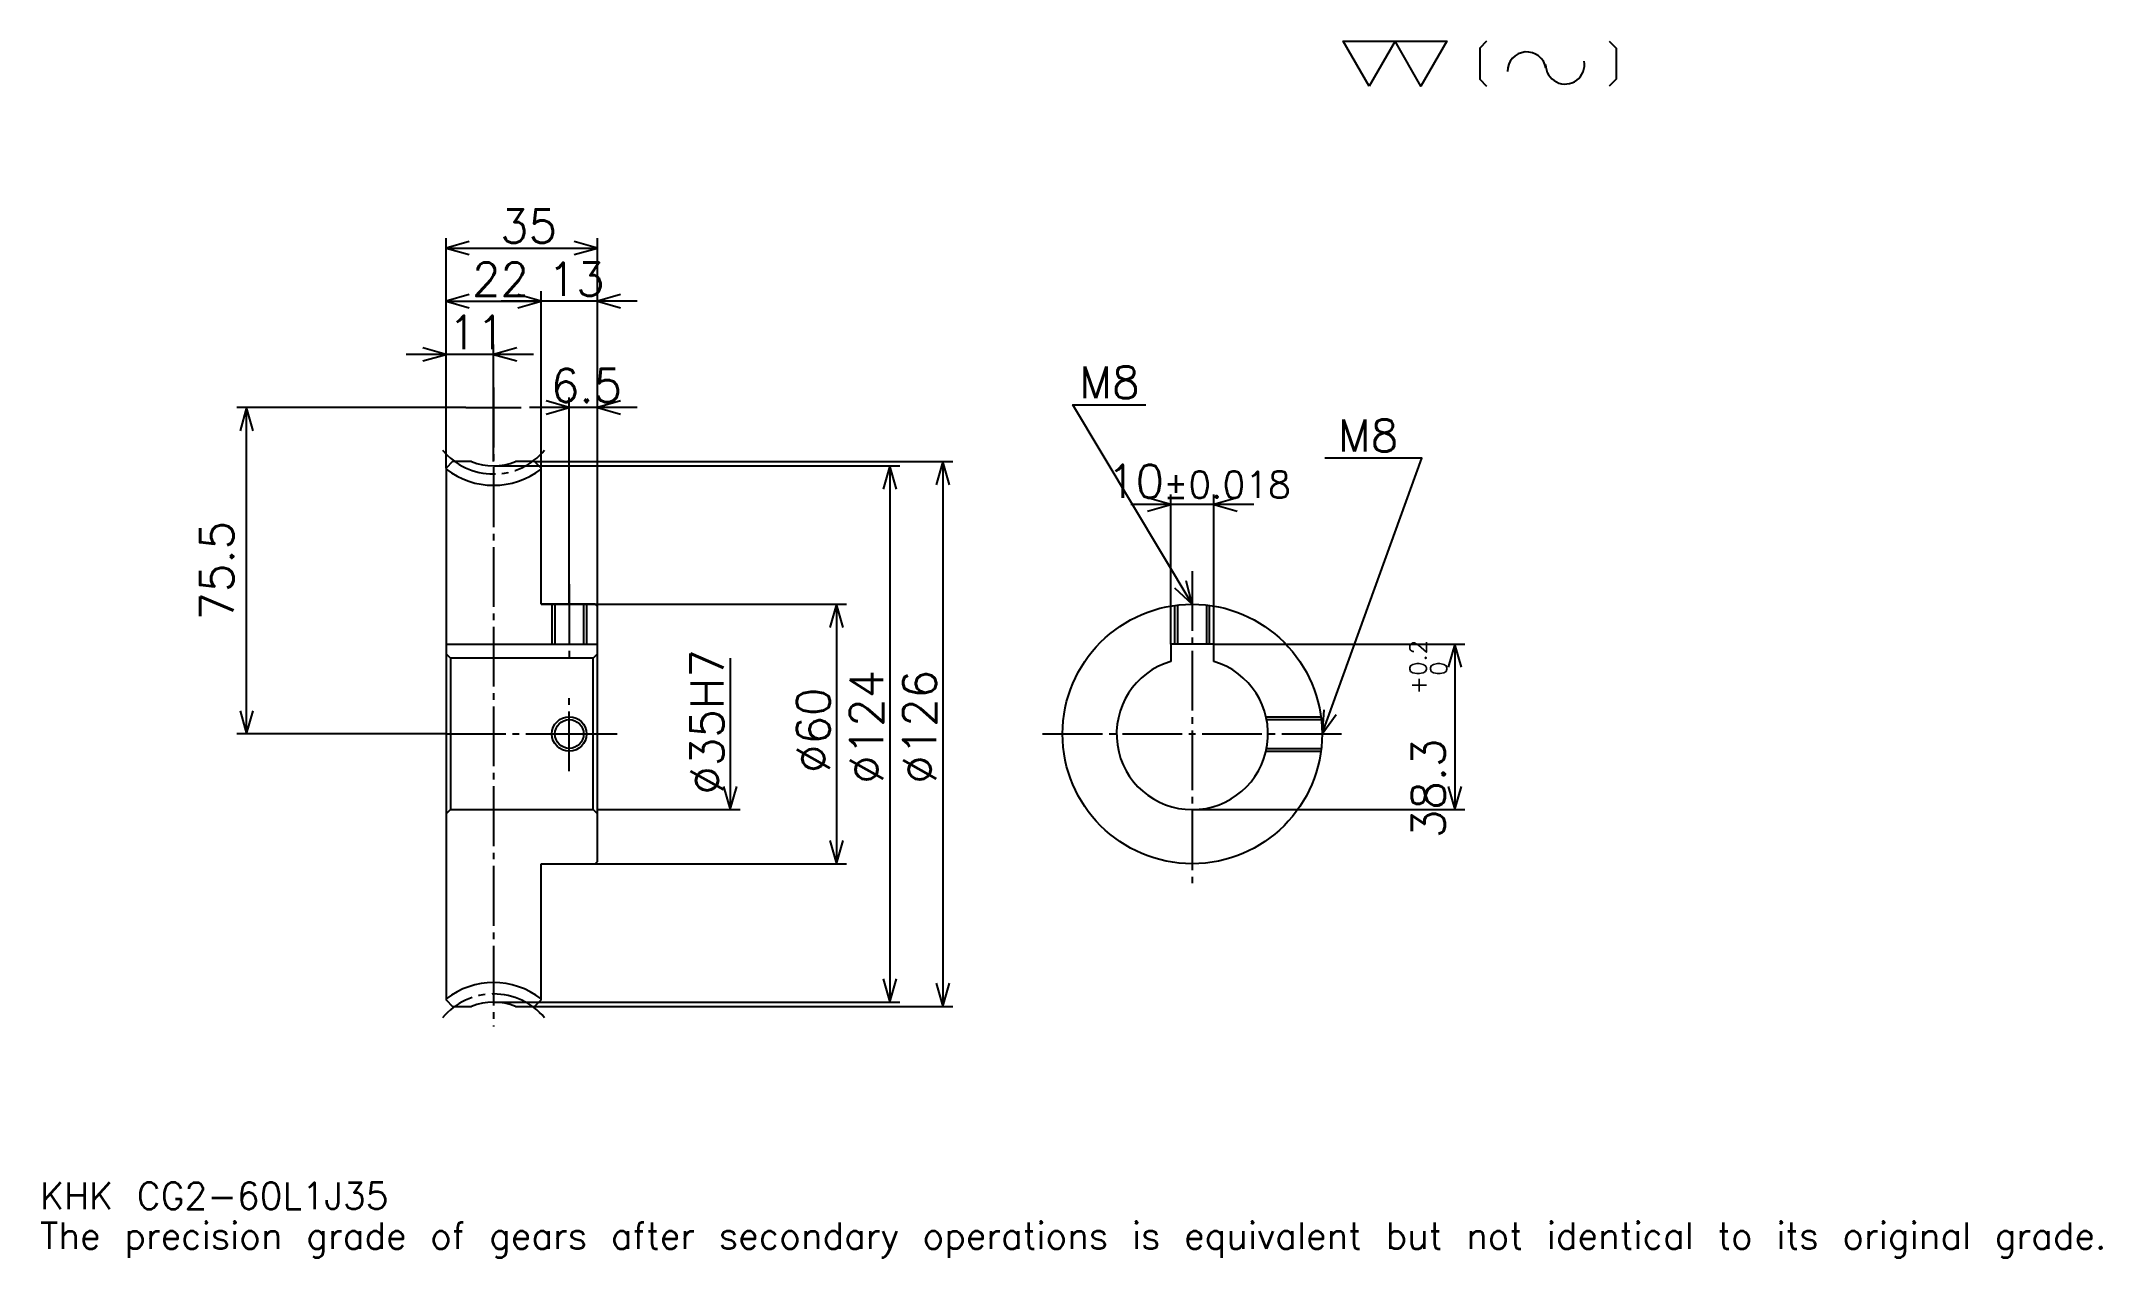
# Model space of a CAD drawing. Extents: x 16 to 492, y 6 to 287.
import ezdxf

# ---------------------------------------------------------------- set-up
doc = ezdxf.new("R2010")
doc.units = 0
doc.linetypes.add('DASHDOT', pattern=[18.439023, 13.829268, -1.536585, 1.536585, -1.536585])
doc.layers.get('0').update_dxf_attribs({"linetype": 'CONTINUOUS'})
doc.layers.add('DASHDOT', color=6, linetype='DASHDOT')
doc.styles.add('KANJI', font='TXT', dxfattribs={"bigfont": 'BIGFONT'})

msp = doc.modelspace()

# ---------------------------------------------------------------- linework, layer by layer
at = {"color": 5}
for p, q in [((109.231705, 189.768295), (109.231705, 241.451233)), ((109.231705, 239.146347), (144.231705, 239.146347)), ((144.231705, 189.768295), (144.231705, 241.451233)), ((131.231705, 189.768295), (131.231705, 229.158539)), ((109.231705, 226.853668), (131.231705, 226.853668)), ((153.451218, 226.853668), (122.012192, 226.853668)), ((129.451218, 214.560974), (100.012192, 214.560974)), ((120.231705, 189.768295), (120.231705, 216.865845)), ((113.841461, 202.268295), (60.829266, 202.268295)), ((63.134144, 126.768295), (63.134144, 202.268295)), ((153.451218, 202.268295), (128.512192, 202.268295)), ((137.731705, 189.768295), (137.731705, 204.573181)), ((109.231705, 188.231705), (109.231705, 189.768295)), ((120.231705, 188.768295), (144.231705, 188.768295)), ((129.695114, 189.768295), (144.231705, 189.768295)), ((131.231705, 188.231705), (131.231705, 189.768295)), ((137.731705, 156.768295), (137.731705, 189.768295)), ((137.731705, 156.768295), (137.731705, 189.768295)), ((144.231705, 189.768295), (226.439026, 189.768295)), ((144.231705, 156.268295), (144.231705, 189.768295)), ((144.231705, 188.768295), (214.146332, 188.768295)), ((211.841461, 188.768295), (211.841461, 64.768295)), ((224.13414, 189.768295), (224.13414, 63.768295)), ((276.792664, 147.568298), (276.792664, 182.121948)), ((286.792664, 147.568298), (286.792664, 182.121948)), ((296.012207, 179.817078), (267.573181, 179.817078)), ((131.231705, 156.768295), (144.231705, 156.768295)), ((144.231705, 156.768295), (201.853668, 156.768295)), ((199.548782, 156.768295), (199.548782, 96.768295)), ((174.963409, 144.268295), (174.963409, 109.268295)), ((286.792664, 147.568298), (344.829254, 147.568298)), ((342.524384, 147.568298), (342.524384, 109.268295)), ((109.231705, 126.768295), (60.829266, 126.768295)), ((144.231705, 109.268295), (177.26828, 109.268295)), ((281.792664, 109.268295), (344.829254, 109.268295)), ((131.231705, 96.768295), (144.231705, 96.768295)), ((144.231705, 96.768295), (201.853668, 96.768295)), ((120.231705, 64.768295), (144.231705, 64.768295)), ((129.695114, 63.768295), (144.231705, 63.768295)), ((144.231705, 64.768295), (214.146332, 64.768295)), ((144.231705, 63.768295), (226.439026, 63.768295))]:
    msp.add_line(p, q, dxfattribs=at)
at = {"color": 4}
for p, q in [((109.231705, 147.568298), (144.231705, 147.568298)), ((144.231705, 145.268295), (143.231705, 144.268295)), ((109.231705, 108.268295), (110.231705, 109.268295)), ((144.231705, 108.268295), (143.231705, 109.268295))]:
    msp.add_line(p, q, dxfattribs=at)
at = {"color": 7}
for points in [[(322.682922, 276.585358), (316.690247, 286.972687), (340.66098, 286.972687), (334.668274, 276.585358), (328.675598, 286.972687), (322.682922, 276.585358)], [(349.849762, 286.972687), (348.251709, 285.374634), (348.251709, 278.183411), (349.849762, 276.585358)], [(378.215118, 286.972687), (379.813171, 285.374634), (379.813171, 278.183411), (378.215118, 276.585358)]]:
    msp.add_lwpolyline(points, dxfattribs=at)
at = {"color": 5}
for points in [[(114.609756, 240.682922), (109.231705, 239.146347), (114.609756, 237.609772)], [(138.853653, 237.609772), (144.231705, 239.146347), (138.853653, 240.682922)], [(114.609756, 228.390244), (109.231705, 226.853668), (114.609756, 225.317078)], [(125.853653, 225.317078), (131.231705, 226.853668), (125.853653, 228.390244)], [(125.853653, 225.317078), (131.231705, 226.853668), (125.853653, 228.390244)], [(149.609756, 228.390244), (144.231705, 226.853668), (149.609756, 225.317078)], [(103.853653, 213.024384), (109.231705, 214.560974), (103.853653, 216.097565)], [(125.609756, 216.097565), (120.231705, 214.560974), (125.609756, 213.024384)], [(64.670731, 196.890244), (63.134144, 202.268295), (61.597557, 196.890244)], [(132.353653, 200.73172), (137.731705, 202.268295), (132.353653, 203.804871)], [(149.609756, 203.804871), (144.231705, 202.268295), (149.609756, 200.73172)], [(281.792664, 156.768295), (254.13414, 202.86586), (271.03656, 202.86586)], [(213.378052, 183.390244), (211.841461, 188.768295), (210.304871, 183.390244)], [(225.670715, 184.390244), (224.13414, 189.768295), (222.597565, 184.390244)], [(311.792664, 126.768295), (334.841461, 190.573181), (312.407318, 190.573181)], [(271.414612, 178.280487), (276.792664, 179.817078), (271.414612, 181.353668)], [(292.170715, 181.353668), (286.792664, 179.817078), (292.170715, 178.280487)], [(277.708069, 160.589371), (281.792664, 156.768295), (280.343323, 162.170502)], [(201.085358, 151.390244), (199.548782, 156.768295), (198.012207, 151.390244)], [(344.060974, 142.190247), (342.524384, 147.568298), (340.987793, 142.190247)], [(61.597557, 132.146347), (63.134144, 126.768295), (64.670731, 132.146347)], [(312.174683, 132.348495), (311.792664, 126.768295), (315.065063, 131.304382)], [(173.426819, 114.646347), (174.963409, 109.268295), (176.5, 114.646347)], [(340.987793, 114.646347), (342.524384, 109.268295), (344.060974, 114.646347)], [(198.012207, 102.146347), (199.548782, 96.768295), (201.085358, 102.146347)], [(210.304871, 70.146347), (211.841461, 64.768295), (213.378052, 70.146347)], [(222.597565, 69.146347), (224.13414, 63.768295), (225.670715, 69.146347)]]:
    msp.add_lwpolyline(points, dxfattribs=at)
at = {"color": 4}
for points in [[(115.132683, 189.768295), (110.768288, 189.768295), (109.231705, 188.231705), (109.231705, 108.268295)], [(131.231705, 156.768295), (131.231705, 188.231705), (129.695114, 189.768295), (125.330727, 189.768295)], [(131.231705, 96.768295), (143.731705, 96.768295), (144.231705, 97.268295), (144.231705, 156.268295), (143.731705, 156.768295), (131.231705, 156.768295)], [(133.731705, 156.768295), (133.731705, 147.568298)], [(134.406708, 156.768295), (134.406708, 147.568298)], [(141.056702, 156.768295), (141.056702, 147.568298)], [(141.731705, 156.768295), (141.731705, 147.568298)], [(277.792664, 147.568298), (277.792664, 156.500427)], [(278.467682, 147.568298), (278.467682, 156.583466)], [(285.117676, 147.568298), (285.117676, 156.583466)], [(285.792664, 147.568298), (285.792664, 156.500427)], [(109.231705, 145.268295), (110.231705, 144.268295), (110.231705, 109.268295), (143.231705, 109.268295), (143.231705, 144.268295), (110.231705, 144.268295)], [(286.792664, 143.538803), (286.792664, 147.568298), (276.792664, 147.568298), (276.792664, 143.538803)], [(298.829407, 130.768295), (311.524811, 130.768295)], [(298.973877, 130.093292), (311.607849, 130.093292)], [(298.829407, 122.768295), (311.524811, 122.768295)], [(298.973877, 123.443298), (311.607849, 123.443298)], [(109.231705, 108.268295), (109.231705, 65.304886), (110.768288, 63.768295), (115.132683, 63.768295)], [(125.330727, 63.768295), (129.695114, 63.768295), (131.231705, 65.304886), (131.231705, 96.768295)]]:
    msp.add_lwpolyline(points, dxfattribs=at)
for centre, radius in [((281.792664, 126.768295), 30), ((137.731705, 126.768295), 3.325)]:
    msp.add_circle(centre, radius, dxfattribs=at)
at = {"color": 7}
msp.add_circle((137.731705, 126.768295), 4, dxfattribs=at)
for centre, start, end in [((359.138397, 279.999786), 10, 180), ((367.990875, 281.560699), 180, 10)]:
    msp.add_arc(centre, 4.494512, start, end, dxfattribs=at)
at = {"color": 4}
for centre, radius, start, end in [((120.231705, 202.268295), 18, 232.33011338, 307.66988662), ((120.231705, 202.268295), 13.5, 247.80839416, 292.19160779), ((281.792664, 126.768295), 17.5, 106.60154993, 73.39845007), ((120.231705, 51.268295), 18, 52.33011338, 127.66988662), ((120.231705, 51.268295), 13.5, 67.80839221, 112.19160584)]:
    msp.add_arc(centre, radius, start, end, dxfattribs=at)
at = {"layer": 'DASHDOT', "color": 7}
for p, q in [((120.231705, 206.878052), (120.231705, 59.158539)), ((113.841461, 202.268295), (126.621948, 202.268295)), ((281.792664, 164.451218), (281.792664, 92.158539)), ((109.231705, 126.768295), (148.841461, 126.768295)), ((247.182922, 126.768295), (316.402435, 126.768295))]:
    msp.add_line(p, q, dxfattribs=at)
for points in [[(137.731705, 161.378052), (137.731705, 142.958542)], [(137.731705, 118.158539), (137.731705, 135.378052)], [(129.121948, 126.768295), (146.341461, 126.768295)]]:
    msp.add_lwpolyline(points, dxfattribs=at)
for centre, start, end in [((120.231705, 202.268295), 219.99999648, 320.00000352), ((120.231705, 51.268295), 39.99999648, 140.00000352)]:
    msp.add_arc(centre, 15.375, start, end, dxfattribs=at)

# ---------------------------------------------------------------- texts
at = {"color": 7, "style": 'KANJI'}
for s, height, p in [('35', 7.682927, (121.737801, 240.37561)), ('22', 7.682927, (115.237801, 228.082932)), ('13', 7.682927, (132.737808, 228.082932)), ('11', 7.682927, (109.737801, 215.790253)), ('6.5', 7.682927, (133.490845, 203.497559)), ('M8', 7.37561, (255.670731, 204.402435)), ('M8', 7.37561, (315.480469, 192.109756)), ('10', 7.682927, (262.092133, 181.353668)), ('%%p0.018', 6.146341, (275.075317, 181.353668)), ('KHK CG2-60L1J35', 6.146341, (15.365853, 16.902439)), ('The precision grade of gears after secondary operations is equivalent but not identical to its original grade.', 6.146341, (15.365853, 7.682927))]:
    msp.add_text(s, height=height, dxfattribs=at).set_placement(p)
for s, height, p in [('75.5', 7.682927, (60.060974, 152.993896)), ('0.2', 3.841463, (335.917053, 140.238708)), ('%%c35H7', 7.682927, (173.426819, 112.746956)), ('0', 3.841463, (340.680481, 140.238708)), ('%%c124', 7.682927, (210.304871, 115.243904)), ('%%c126', 7.682927, (222.597565, 115.243904)), ('+', 3.841463, (335.917053, 135.936264)), ('%%c60', 7.682927, (198.012207, 117.74086)), ('38.3', 7.682927, (340.219513, 102.681519))]:
    msp.add_text(s, height=height, rotation=90, dxfattribs=at).set_placement(p)

doc.saveas('drawing.dxf')
